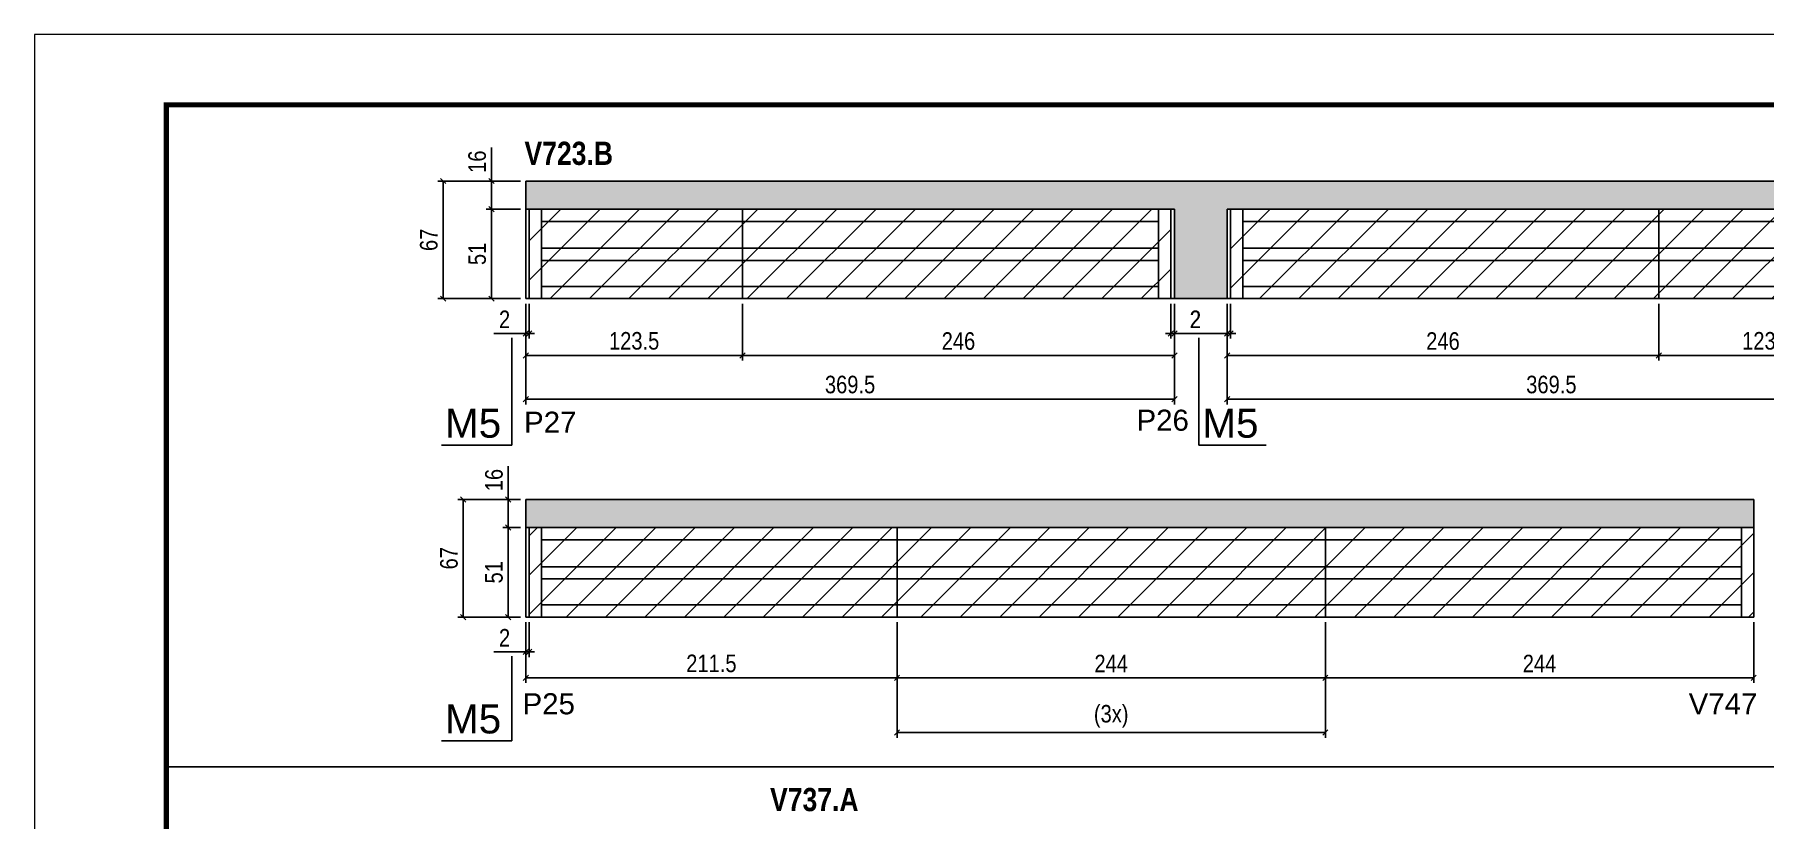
# Model space of a CAD drawing. Extents: x 3309 to 9563, y -2522 to 14608.
# Drawn here: x 3309 to 4295, y 10715 to 11162 of the extents above; entities that cross this region are included whole.
import ezdxf

# ---------------------------------------------------------------- set-up
doc = ezdxf.new("R2010")
doc.units = 0
doc.header["$PDMODE"] = 35
doc.header["$PDSIZE"] = -10
doc.linetypes.add('DASHED', pattern=[0.75, 0.5, -0.25])
for name, color, linetype in [('5', 5, 'Continuous'), ('COTA', 241, 'Continuous'), ('NOMENCLATURA', 7, 'Continuous'), ('Painéis', 200, 'Continuous'), ('SARR_2.2x7', 40, 'Continuous')]:
    doc.layers.add(name, color=color, linetype=linetype)
for name, color, linetype, lineweight in [('Folhas', 255, 'Continuous', 9), ('Hachura', 251, 'Continuous', 9), ('SARRAFO DE PRESSAO', 251, 'DASHED', 9)]:
    doc.layers.add(name, color=color, linetype=linetype, lineweight=lineweight)
doc.styles.add('COTA TECNICA', font='techl___.ttf', dxfattribs={"height": 10})
doc.styles.get("Standard").update_dxf_attribs({"font": 'arial.ttf'})
doc.styles.add('TECNICA', font='techb___.ttf', dxfattribs={"height": 10})
doc.dimstyles.new('PAINEL', dxfattribs={"dimtxt": 10, "dimasz": 3, "dimexe": 3, "dimexo": 3, "dimgap": 3, "dimtad": 1, "dimdec": 1, "dimzin": 12, "dimdsep": 46, "dimtxsty": 'COTA TECNICA', "dimblk1": 'OBLIQUE', "dimblk2": 'OBLIQUE', "dimsah": 1, "dimcen": 0.9, "dimclrd": 4, "dimclre": 4, "dimclrt": 240, "dimadec": 1, "dimazin": 3, "dimtfac": 1, "dimtdec": 1, "dimtmove": 0, "dimatfit": 3, "dimfxl": 1, "dimtolj": 1, "dimtzin": 12, "dimarcsym": 0})

# ---------------------------------------------------------------- blocks, each defined once
blk = doc.blocks.new('9999999999')
at = {"layer": 'Folhas'}
blk.add_lwpolyline([(98138.98, 34190.21), (99623.98, 34190.21), (99623.98, 35240.21), (98138.98, 35240.21)], close=True, dxfattribs=at)
at = {"layer": 'Folhas', "color": 30, "const_width": 3}
blk.add_lwpolyline([(98213.98, 34230.21), (99583.98, 34230.21), (99583.98, 35200.21), (98213.98, 35200.21)], close=True, dxfattribs=at)
blk = doc.blocks.new('_Oblique')
at = {"color": 0, "linetype": 'ByBlock', "lineweight": -2}
blk.add_line((-0.5, -0.5), (0.5, 0.5), dxfattribs=at)
blk = doc.blocks.new('*D2276')
at = {"layer": 'COTA', "color": 4, "lineweight": -2, "transparency": 16777216}
for p, q in [((3589.15, 11008.74), (3589.15, 10951.53)), ((3958.65, 11008.74), (3958.65, 10951.53)), ((3958.65, 10954.53), (3589.15, 10954.53))]:
    blk.add_line(p, q, dxfattribs=at)
at = {"layer": 'Defpoints', "color": 0, "transparency": 16777216}
for p in [(3589.15, 11011.74), (3958.65, 11011.74), (3589.15, 10954.53)]:
    blk.add_point(p, dxfattribs=at)
at = {"layer": 'COTA', "color": 4, "lineweight": -2, "transparency": 16777216, "xscale": 3, "yscale": 3, "zscale": 3, "rotation": 180}
blk.add_blockref('_Oblique', (3589.15, 10954.53), dxfattribs=at)
at = {"layer": 'COTA', "color": 4, "lineweight": -2, "transparency": 16777216, "xscale": 3, "yscale": 3, "zscale": 3}
blk.add_blockref('_Oblique', (3958.65, 10954.53), dxfattribs=at)
at = {"layer": 'COTA', "color": 240, "transparency": 16777216, "insert": (3773.9, 10962.78), "char_height": 10, "attachment_point": 5, "style": 'COTA TECNICA'}
blk.add_mtext('\\A1;369.5', dxfattribs=at)
blk = doc.blocks.new('*D2277')
at = {"layer": 'COTA', "color": 4, "lineweight": -2, "transparency": 16777216}
for p, q in [((3712.65, 11008.74), (3712.65, 10976.44)), ((3958.65, 11008.74), (3958.65, 10976.44)), ((3958.65, 10979.44), (3712.65, 10979.44))]:
    blk.add_line(p, q, dxfattribs=at)
at = {"layer": 'Defpoints', "color": 0, "transparency": 16777216}
for p in [(3712.65, 11011.74), (3958.65, 11011.74), (3712.65, 10979.44)]:
    blk.add_point(p, dxfattribs=at)
at = {"layer": 'COTA', "color": 4, "lineweight": -2, "transparency": 16777216, "xscale": 3, "yscale": 3, "zscale": 3, "rotation": 180}
blk.add_blockref('_Oblique', (3712.65, 10979.44), dxfattribs=at)
at = {"layer": 'COTA', "color": 4, "lineweight": -2, "transparency": 16777216, "xscale": 3, "yscale": 3, "zscale": 3}
blk.add_blockref('_Oblique', (3958.65, 10979.44), dxfattribs=at)
at = {"layer": 'COTA', "color": 240, "transparency": 16777216, "insert": (3835.65, 10987.54), "char_height": 10, "attachment_point": 5, "style": 'COTA TECNICA'}
blk.add_mtext('\\A1;246', dxfattribs=at)
blk = doc.blocks.new('*D2278')
at = {"layer": 'COTA', "color": 4, "lineweight": -2, "transparency": 16777216}
for p, q in [((3589.15, 11008.74), (3589.15, 10976.44)), ((3712.65, 11008.74), (3712.65, 10976.44)), ((3712.65, 10979.44), (3589.15, 10979.44))]:
    blk.add_line(p, q, dxfattribs=at)
at = {"layer": 'Defpoints', "color": 0, "transparency": 16777216}
for p in [(3589.15, 11011.74), (3712.65, 11011.74), (3589.15, 10979.44)]:
    blk.add_point(p, dxfattribs=at)
at = {"layer": 'COTA', "color": 4, "lineweight": -2, "transparency": 16777216, "xscale": 3, "yscale": 3, "zscale": 3, "rotation": 180}
blk.add_blockref('_Oblique', (3589.15, 10979.44), dxfattribs=at)
at = {"layer": 'COTA', "color": 4, "lineweight": -2, "transparency": 16777216, "xscale": 3, "yscale": 3, "zscale": 3}
blk.add_blockref('_Oblique', (3712.65, 10979.44), dxfattribs=at)
at = {"layer": 'COTA', "color": 240, "transparency": 16777216, "insert": (3650.9, 10987.66), "char_height": 10, "attachment_point": 5, "style": 'COTA TECNICA'}
blk.add_mtext('\\A1;123.5', dxfattribs=at)
blk = doc.blocks.new('*D2250')
at = {"layer": 'COTA', "color": 4, "lineweight": -2, "transparency": 16777216}
for p, q in [((3589.15, 11008.74), (3589.15, 10988.96)), ((3591.15, 11008.74), (3591.15, 10988.96)), ((3589.15, 10991.96), (3571.03, 10991.96)), ((3591.15, 10991.96), (3589.15, 10991.96)), ((3591.15, 10991.96), (3594.15, 10991.96))]:
    blk.add_line(p, q, dxfattribs=at)
at = {"layer": 'Defpoints', "color": 0, "transparency": 16777216}
for p in [(3589.15, 11011.74), (3591.15, 11011.74), (3589.15, 10991.96)]:
    blk.add_point(p, dxfattribs=at)
at = {"layer": 'COTA', "color": 4, "lineweight": -2, "transparency": 16777216, "xscale": 3, "yscale": 3, "zscale": 3}
blk.add_blockref('_Oblique', (3589.15, 10991.96), dxfattribs=at)
at = {"layer": 'COTA', "color": 4, "lineweight": -2, "transparency": 16777216, "xscale": 3, "yscale": 3, "zscale": 3, "rotation": 180}
blk.add_blockref('_Oblique', (3591.15, 10991.96), dxfattribs=at)
at = {"layer": 'COTA', "color": 240, "transparency": 16777216, "insert": (3577.09, 10999.96), "char_height": 10, "attachment_point": 5, "style": 'COTA TECNICA'}
blk.add_mtext('\\A1;2', dxfattribs=at)
blk = doc.blocks.new('*D2279')
at = {"layer": 'COTA', "color": 4, "lineweight": -2, "transparency": 16777216}
for p, q in [((3586.15, 11062.74), (3566.61, 11062.74)), ((3569.61, 11062.74), (3569.61, 11011.74)), ((3586.15, 11011.74), (3566.61, 11011.74))]:
    blk.add_line(p, q, dxfattribs=at)
at = {"layer": 'Defpoints', "color": 0, "transparency": 16777216}
for p in [(3589.15, 11062.74), (3569.61, 11011.74), (3589.15, 11011.74)]:
    blk.add_point(p, dxfattribs=at)
at = {"layer": 'COTA', "color": 4, "lineweight": -2, "transparency": 16777216, "xscale": 3, "yscale": 3, "zscale": 3}
for p, rotation in [((3569.61, 11062.74), 90), ((3569.61, 11011.74), 270)]:
    blk.add_blockref('_Oblique', p, dxfattribs=dict(at, rotation=rotation))
at = {"layer": 'COTA', "color": 240, "transparency": 16777216, "insert": (3561.5, 11037.24), "char_height": 10, "attachment_point": 5, "rotation": 90, "style": 'COTA TECNICA'}
blk.add_mtext('\\A1;51', dxfattribs=at)
blk = doc.blocks.new('*D2280')
at = {"layer": 'COTA', "color": 4, "lineweight": -2, "transparency": 16777216}
for p, q in [((3569.61, 11078.74), (3569.61, 11097.76)), ((3586.15, 11078.74), (3566.61, 11078.74)), ((3569.61, 11062.74), (3569.61, 11078.74)), ((3586.15, 11062.74), (3566.61, 11062.74))]:
    blk.add_line(p, q, dxfattribs=at)
at = {"layer": 'Defpoints', "color": 0, "transparency": 16777216}
for p in [(3569.61, 11078.74), (3589.15, 11078.74), (3589.15, 11062.74)]:
    blk.add_point(p, dxfattribs=at)
at = {"layer": 'COTA', "color": 4, "lineweight": -2, "transparency": 16777216, "xscale": 3, "yscale": 3, "zscale": 3}
for p, rotation in [((3569.61, 11078.74), 90), ((3569.61, 11062.74), 270)]:
    blk.add_blockref('_Oblique', p, dxfattribs=dict(at, rotation=rotation))
at = {"layer": 'COTA', "color": 240, "transparency": 16777216, "insert": (3561.5, 11089.75), "char_height": 10, "attachment_point": 5, "rotation": 90, "style": 'COTA TECNICA'}
blk.add_mtext('\\A1;16', dxfattribs=at)
blk = doc.blocks.new('*D2281')
at = {"layer": 'COTA', "color": 4, "lineweight": -2, "transparency": 16777216}
for p, q in [((3586.15, 11078.74), (3539.06, 11078.74)), ((3542.06, 11011.74), (3542.06, 11078.74)), ((3586.15, 11011.74), (3539.06, 11011.74))]:
    blk.add_line(p, q, dxfattribs=at)
at = {"layer": 'Defpoints', "color": 0, "transparency": 16777216}
for p in [(3542.06, 11078.74), (3589.15, 11078.74), (3589.15, 11011.74)]:
    blk.add_point(p, dxfattribs=at)
at = {"layer": 'COTA', "color": 4, "lineweight": -2, "transparency": 16777216, "xscale": 3, "yscale": 3, "zscale": 3}
for p, rotation in [((3542.06, 11078.74), 90), ((3542.06, 11011.74), 270)]:
    blk.add_blockref('_Oblique', p, dxfattribs=dict(at, rotation=rotation))
at = {"layer": 'COTA', "color": 240, "transparency": 16777216, "insert": (3533.96, 11045.24), "char_height": 10, "attachment_point": 5, "rotation": 90, "style": 'COTA TECNICA'}
blk.add_mtext('\\A1;67', dxfattribs=at)
blk = doc.blocks.new('*D2282')
at = {"layer": 'COTA', "color": 4, "lineweight": -2, "transparency": 16777216}
for p, q in [((3988.65, 11008.74), (3988.65, 10951.53)), ((4358.15, 11008.74), (4358.15, 10951.53)), ((3988.65, 10954.53), (4358.15, 10954.53))]:
    blk.add_line(p, q, dxfattribs=at)
at = {"layer": 'Defpoints', "color": 0, "transparency": 16777216}
for p in [(3988.65, 11011.74), (4358.15, 11011.74), (4358.15, 10954.53)]:
    blk.add_point(p, dxfattribs=at)
at = {"layer": 'COTA', "color": 4, "lineweight": -2, "transparency": 16777216, "xscale": 3, "yscale": 3, "zscale": 3, "rotation": 180}
blk.add_blockref('_Oblique', (3988.65, 10954.53), dxfattribs=at)
at = {"layer": 'COTA', "color": 4, "lineweight": -2, "transparency": 16777216, "xscale": 3, "yscale": 3, "zscale": 3}
blk.add_blockref('_Oblique', (4358.15, 10954.53), dxfattribs=at)
at = {"layer": 'COTA', "color": 240, "transparency": 16777216, "insert": (4173.4, 10962.78), "char_height": 10, "attachment_point": 5, "style": 'COTA TECNICA'}
blk.add_mtext('\\A1;369.5', dxfattribs=at)
blk = doc.blocks.new('*D2283')
at = {"layer": 'COTA', "color": 4, "lineweight": -2, "transparency": 16777216}
for p, q in [((3988.65, 11008.74), (3988.65, 10976.44)), ((4234.65, 11008.74), (4234.65, 10976.44)), ((3988.65, 10979.44), (4234.65, 10979.44))]:
    blk.add_line(p, q, dxfattribs=at)
at = {"layer": 'Defpoints', "color": 0, "transparency": 16777216}
for p in [(3988.65, 11011.74), (4234.65, 11011.74), (4234.65, 10979.44)]:
    blk.add_point(p, dxfattribs=at)
at = {"layer": 'COTA', "color": 4, "lineweight": -2, "transparency": 16777216, "xscale": 3, "yscale": 3, "zscale": 3, "rotation": 180}
blk.add_blockref('_Oblique', (3988.65, 10979.44), dxfattribs=at)
at = {"layer": 'COTA', "color": 4, "lineweight": -2, "transparency": 16777216, "xscale": 3, "yscale": 3, "zscale": 3}
blk.add_blockref('_Oblique', (4234.65, 10979.44), dxfattribs=at)
at = {"layer": 'COTA', "color": 240, "transparency": 16777216, "insert": (4111.65, 10987.54), "char_height": 10, "attachment_point": 5, "style": 'COTA TECNICA'}
blk.add_mtext('\\A1;246', dxfattribs=at)
blk = doc.blocks.new('*D2284')
at = {"layer": 'COTA', "color": 4, "lineweight": -2, "transparency": 16777216}
for p, q in [((4234.65, 11008.74), (4234.65, 10976.44)), ((4358.15, 11008.74), (4358.15, 10976.44)), ((4234.65, 10979.44), (4358.15, 10979.44))]:
    blk.add_line(p, q, dxfattribs=at)
at = {"layer": 'Defpoints', "color": 0, "transparency": 16777216}
for p in [(4234.65, 11011.74), (4358.15, 11011.74), (4358.15, 10979.44)]:
    blk.add_point(p, dxfattribs=at)
at = {"layer": 'COTA', "color": 4, "lineweight": -2, "transparency": 16777216, "xscale": 3, "yscale": 3, "zscale": 3, "rotation": 180}
blk.add_blockref('_Oblique', (4234.65, 10979.44), dxfattribs=at)
at = {"layer": 'COTA', "color": 4, "lineweight": -2, "transparency": 16777216, "xscale": 3, "yscale": 3, "zscale": 3}
blk.add_blockref('_Oblique', (4358.15, 10979.44), dxfattribs=at)
at = {"layer": 'COTA', "color": 240, "transparency": 16777216, "insert": (4296.4, 10987.66), "char_height": 10, "attachment_point": 5, "style": 'COTA TECNICA'}
blk.add_mtext('\\A1;123.5', dxfattribs=at)
blk = doc.blocks.new('*D2251')
at = {"layer": 'COTA', "color": 4, "lineweight": -2, "transparency": 16777216}
for p, q in [((3956.65, 11008.74), (3956.65, 10988.96)), ((3958.65, 11008.74), (3958.65, 10988.96)), ((3956.65, 10991.96), (3953.65, 10991.96)), ((3956.65, 10991.96), (3958.65, 10991.96)), ((3958.65, 10991.96), (3976.76, 10991.96))]:
    blk.add_line(p, q, dxfattribs=at)
at = {"layer": 'Defpoints', "color": 0, "transparency": 16777216}
for p in [(3956.65, 11011.74), (3958.65, 11011.74), (3958.65, 10991.96)]:
    blk.add_point(p, dxfattribs=at)
at = {"layer": 'COTA', "color": 4, "lineweight": -2, "transparency": 16777216, "xscale": 3, "yscale": 3, "zscale": 3}
blk.add_blockref('_Oblique', (3956.65, 10991.96), dxfattribs=at)
at = {"layer": 'COTA', "color": 4, "lineweight": -2, "transparency": 16777216, "xscale": 3, "yscale": 3, "zscale": 3, "rotation": 180}
blk.add_blockref('_Oblique', (3958.65, 10991.96), dxfattribs=at)
at = {"layer": 'COTA', "color": 240, "transparency": 16777216, "insert": (3970.7, 10999.96), "char_height": 10, "attachment_point": 5, "style": 'COTA TECNICA'}
blk.add_mtext('\\A1;2', dxfattribs=at)
blk = doc.blocks.new('*D2252')
at = {"layer": 'COTA', "color": 4, "lineweight": -2, "transparency": 16777216}
for p, q in [((3988.65, 11008.74), (3988.65, 10988.96)), ((3990.65, 11008.74), (3990.65, 10988.96)), ((3988.65, 10991.96), (3964.48, 10991.96)), ((3990.65, 10991.96), (3988.65, 10991.96)), ((3990.65, 10991.96), (3993.65, 10991.96))]:
    blk.add_line(p, q, dxfattribs=at)
at = {"layer": 'Defpoints', "color": 0, "transparency": 16777216}
for p in [(3988.65, 11011.74), (3990.65, 11011.74), (3988.65, 10991.96)]:
    blk.add_point(p, dxfattribs=at)
at = {"layer": 'COTA', "color": 4, "lineweight": -2, "transparency": 16777216, "xscale": 3, "yscale": 3, "zscale": 3}
blk.add_blockref('_Oblique', (3988.65, 10991.96), dxfattribs=at)
at = {"layer": 'COTA', "color": 4, "lineweight": -2, "transparency": 16777216, "xscale": 3, "yscale": 3, "zscale": 3, "rotation": 180}
blk.add_blockref('_Oblique', (3990.65, 10991.96), dxfattribs=at)
at = {"layer": 'COTA', "color": 240, "transparency": 16777216, "insert": (3970.53, 10999.96), "char_height": 10, "attachment_point": 5, "style": 'COTA TECNICA'}
blk.add_mtext('\\A1;2', dxfattribs=at)
blk = doc.blocks.new('*D2254')
at = {"layer": 'COTA', "color": 4, "linetype": 'ByBlock', "lineweight": -2, "transparency": 16777216}
for p, q in [((3589.15, 10827.4), (3589.15, 10792.85)), ((3800.65, 10827.4), (3800.65, 10792.85)), ((3800.65, 10795.85), (3589.15, 10795.85))]:
    blk.add_line(p, q, dxfattribs=at)
at = {"layer": 'Defpoints', "color": 0, "linetype": 'ByBlock', "transparency": 16777216}
for p in [(3589.15, 10830.4), (3800.65, 10830.4), (3589.15, 10795.85)]:
    blk.add_point(p, dxfattribs=at)
at = {"layer": 'COTA', "color": 4, "linetype": 'ByBlock', "lineweight": -2, "transparency": 16777216, "xscale": 3, "yscale": 3, "zscale": 3, "rotation": 180}
blk.add_blockref('_Oblique', (3589.15, 10795.85), dxfattribs=at)
at = {"layer": 'COTA', "color": 4, "linetype": 'ByBlock', "lineweight": -2, "transparency": 16777216, "xscale": 3, "yscale": 3, "zscale": 3}
blk.add_blockref('_Oblique', (3800.65, 10795.85), dxfattribs=at)
at = {"layer": 'COTA', "color": 240, "linetype": 'ByBlock', "transparency": 16777216, "insert": (3694.9, 10803.96), "char_height": 10, "attachment_point": 5, "style": 'COTA TECNICA'}
blk.add_mtext('\\A1;211.5', dxfattribs=at)
blk = doc.blocks.new('*D2255')
at = {"layer": 'COTA', "color": 4, "lineweight": -2, "transparency": 16777216}
for p, q in [((3800.65, 10827.4), (3800.65, 10792.85)), ((4044.65, 10827.4), (4044.65, 10792.85)), ((3800.65, 10795.85), (4044.65, 10795.85))]:
    blk.add_line(p, q, dxfattribs=at)
at = {"layer": 'Defpoints', "color": 0, "transparency": 16777216}
for p in [(3800.65, 10830.4, 0), (4044.65, 10830.4, 0), (4044.65, 10795.85)]:
    blk.add_point(p, dxfattribs=at)
at = {"layer": 'COTA', "color": 4, "lineweight": -2, "transparency": 16777216, "xscale": 3, "yscale": 3, "zscale": 3, "rotation": 180}
blk.add_blockref('_Oblique', (3800.65, 10795.85), dxfattribs=at)
at = {"layer": 'COTA', "color": 4, "lineweight": -2, "transparency": 16777216, "xscale": 3, "yscale": 3, "zscale": 3}
blk.add_blockref('_Oblique', (4044.65, 10795.85), dxfattribs=at)
at = {"layer": 'COTA', "color": 240, "transparency": 16777216, "insert": (3922.65, 10803.92), "char_height": 10, "attachment_point": 5, "style": 'COTA TECNICA'}
blk.add_mtext('\\A1;244', dxfattribs=at)
blk = doc.blocks.new('*D2256')
at = {"layer": 'COTA', "color": 4, "lineweight": -2, "transparency": 16777216}
for p, q in [((4044.65, 10827.4), (4044.65, 10792.85)), ((4288.65, 10827.4), (4288.65, 10792.85)), ((4044.65, 10795.85), (4288.65, 10795.85))]:
    blk.add_line(p, q, dxfattribs=at)
at = {"layer": 'Defpoints', "color": 0, "transparency": 16777216}
for p in [(4044.65, 10830.4, 0), (4288.65, 10830.4, 0), (4288.65, 10795.85)]:
    blk.add_point(p, dxfattribs=at)
at = {"layer": 'COTA', "color": 4, "lineweight": -2, "transparency": 16777216, "xscale": 3, "yscale": 3, "zscale": 3, "rotation": 180}
blk.add_blockref('_Oblique', (4044.65, 10795.85), dxfattribs=at)
at = {"layer": 'COTA', "color": 4, "lineweight": -2, "transparency": 16777216, "xscale": 3, "yscale": 3, "zscale": 3}
blk.add_blockref('_Oblique', (4288.65, 10795.85), dxfattribs=at)
at = {"layer": 'COTA', "color": 240, "transparency": 16777216, "insert": (4166.65, 10803.92), "char_height": 10, "attachment_point": 5, "style": 'COTA TECNICA'}
blk.add_mtext('\\A1;244', dxfattribs=at)
blk = doc.blocks.new('*D2285')
at = {"layer": 'COTA', "color": 4, "lineweight": -2, "transparency": 16777216}
for p, q in [((3586.15, 10881.4), (3576.19, 10881.4)), ((3579.19, 10830.4), (3579.19, 10881.4)), ((3586.15, 10830.4), (3576.19, 10830.4))]:
    blk.add_line(p, q, dxfattribs=at)
at = {"layer": 'Defpoints', "color": 0, "transparency": 16777216}
for p in [(3579.19, 10881.4), (3589.15, 10881.4), (3589.15, 10830.4)]:
    blk.add_point(p, dxfattribs=at)
at = {"layer": 'COTA', "color": 4, "lineweight": -2, "transparency": 16777216, "xscale": 3, "yscale": 3, "zscale": 3}
for p, rotation in [((3579.19, 10881.4), 90), ((3579.19, 10830.4), 270)]:
    blk.add_blockref('_Oblique', p, dxfattribs=dict(at, rotation=rotation))
at = {"layer": 'COTA', "color": 240, "transparency": 16777216, "insert": (3571.08, 10855.9), "char_height": 10, "attachment_point": 5, "rotation": 90, "style": 'COTA TECNICA'}
blk.add_mtext('\\A1;51', dxfattribs=at)
blk = doc.blocks.new('*D2286')
at = {"layer": 'COTA', "color": 4, "lineweight": -2, "transparency": 16777216}
for p, q in [((3579.19, 10897.4), (3579.19, 10916.41)), ((3586.15, 10897.4), (3576.19, 10897.4)), ((3579.19, 10881.4), (3579.19, 10897.4)), ((3586.15, 10881.4), (3576.19, 10881.4))]:
    blk.add_line(p, q, dxfattribs=at)
at = {"layer": 'Defpoints', "color": 0, "transparency": 16777216}
for p in [(3579.19, 10897.4), (3589.15, 10897.4), (3589.15, 10881.4)]:
    blk.add_point(p, dxfattribs=at)
at = {"layer": 'COTA', "color": 4, "lineweight": -2, "transparency": 16777216, "xscale": 3, "yscale": 3, "zscale": 3}
for p, rotation in [((3579.19, 10897.4), 90), ((3579.19, 10881.4), 270)]:
    blk.add_blockref('_Oblique', p, dxfattribs=dict(at, rotation=rotation))
at = {"layer": 'COTA', "color": 240, "transparency": 16777216, "insert": (3571.09, 10908.41), "char_height": 10, "attachment_point": 5, "rotation": 90, "style": 'COTA TECNICA'}
blk.add_mtext('\\A1;16', dxfattribs=at)
blk = doc.blocks.new('*D2287')
at = {"layer": 'COTA', "color": 4, "lineweight": -2, "transparency": 16777216}
for p, q in [((3586.15, 10897.4), (3550.56, 10897.4)), ((3553.56, 10830.4), (3553.56, 10897.4)), ((3586.15, 10830.4), (3550.56, 10830.4))]:
    blk.add_line(p, q, dxfattribs=at)
at = {"layer": 'Defpoints', "color": 0, "transparency": 16777216}
for p in [(3553.56, 10897.4), (3589.15, 10897.4), (3589.15, 10830.4)]:
    blk.add_point(p, dxfattribs=at)
at = {"layer": 'COTA', "color": 4, "lineweight": -2, "transparency": 16777216, "xscale": 3, "yscale": 3, "zscale": 3}
for p, rotation in [((3553.56, 10897.4), 90), ((3553.56, 10830.4), 270)]:
    blk.add_blockref('_Oblique', p, dxfattribs=dict(at, rotation=rotation))
at = {"layer": 'COTA', "color": 240, "transparency": 16777216, "insert": (3545.46, 10863.9), "char_height": 10, "attachment_point": 5, "rotation": 90, "style": 'COTA TECNICA'}
blk.add_mtext('\\A1;67', dxfattribs=at)
blk = doc.blocks.new('*D2288')
at = {"layer": 'COTA', "color": 4, "lineweight": -2, "transparency": 16777216}
for p, q in [((3800.65, 10827.4), (3800.65, 10761.62)), ((4044.65, 10827.4), (4044.65, 10761.62)), ((3800.65, 10764.62), (4044.65, 10764.62))]:
    blk.add_line(p, q, dxfattribs=at)
at = {"layer": 'Defpoints', "color": 0, "transparency": 16777216}
for p in [(3800.65, 10830.4), (4044.65, 10830.4), (4044.65, 10764.62)]:
    blk.add_point(p, dxfattribs=at)
at = {"layer": 'COTA', "color": 4, "lineweight": -2, "transparency": 16777216, "xscale": 3, "yscale": 3, "zscale": 3, "rotation": 180}
blk.add_blockref('_Oblique', (3800.65, 10764.62), dxfattribs=at)
at = {"layer": 'COTA', "color": 4, "lineweight": -2, "transparency": 16777216, "xscale": 3, "yscale": 3, "zscale": 3}
blk.add_blockref('_Oblique', (4044.65, 10764.62), dxfattribs=at)
at = {"layer": 'COTA', "color": 240, "transparency": 16777216, "insert": (3922.65, 10773.84), "char_height": 10, "attachment_point": 5, "style": 'COTA TECNICA'}
blk.add_mtext('\\A1;(3x)', dxfattribs=at)
blk = doc.blocks.new('*D2257')
at = {"layer": 'COTA', "color": 4, "lineweight": -2, "transparency": 16777216}
for p, q in [((3589.15, 10827.4), (3589.15, 10807.61)), ((3591.15, 10827.4), (3591.15, 10807.61)), ((3589.15, 10810.61), (3571.03, 10810.61)), ((3591.15, 10810.61), (3589.15, 10810.61)), ((3591.15, 10810.61), (3594.15, 10810.61))]:
    blk.add_line(p, q, dxfattribs=at)
at = {"layer": 'Defpoints', "color": 0, "transparency": 16777216}
for p in [(3589.15, 10830.4), (3591.15, 10830.4), (3589.15, 10810.61)]:
    blk.add_point(p, dxfattribs=at)
at = {"layer": 'COTA', "color": 4, "lineweight": -2, "transparency": 16777216, "xscale": 3, "yscale": 3, "zscale": 3}
blk.add_blockref('_Oblique', (3589.15, 10810.61), dxfattribs=at)
at = {"layer": 'COTA', "color": 4, "lineweight": -2, "transparency": 16777216, "xscale": 3, "yscale": 3, "zscale": 3, "rotation": 180}
blk.add_blockref('_Oblique', (3591.15, 10810.61), dxfattribs=at)
at = {"layer": 'COTA', "color": 240, "transparency": 16777216, "insert": (3577.09, 10818.61), "char_height": 10, "attachment_point": 5, "style": 'COTA TECNICA'}
blk.add_mtext('\\A1;2', dxfattribs=at)

msp = doc.modelspace()

# ---------------------------------------------------------------- hatches: boundary and pattern name
at = {"layer": 'COTA'}
h = msp.add_hatch(dxfattribs=at)
h.set_pattern_fill('AR-CONC', color=256, scale=0.03)
h.set_pattern_definition([(50, (-4939.476, -673.937), (5.4655401, -0.4781726), [0.5715, -6.2865]), (355, (-4939.476, -673.937), (-1.0573026, 5.7317054), [0.4572, -5.0292175]), (100.451445, (-4939.0206, -673.9767), (4.4082374, 5.2535326), [0.4857003, -5.3427073]), (46.1842, (-4939.476, -672.413), (8.1323712, -1.2612698), [0.85725, -9.42975]), (96.63556, (-4938.798, -672.518), (7.122124, 7.4227837), [0.7285507, -8.0140682]), (351.18415, (-4939.476, -672.413), (7.122124, 7.4227837), [0.685799, -7.543792]), (21, (-4938.714, -672.794), (4.5484317, -3.067956), [0.5715, -6.2865]), (326, (-4938.714, -672.794), (1.8540609, 5.525639), [0.4572, -5.0292]), (71.451445, (-4938.335, -673.0495), (6.4024926, 2.457683), [0.4857003, -5.3426981]), (37.5, (-4939.476, -673.9368), (0.0926581, 2.53665117), [0, -4.96824, 0, -5.1054, 0, -5.04825]), (7.5, (-4939.476, -673.9368), (2.00458988, 3.00541724), [0, -2.91084, 0, -4.85394, 0, -1.92405]), (327.5, (-4941.1753, -673.9368), (4.06771786, -0.17186232), [0, -1.905, 0, -5.9436, 0, -7.8867]), (317.5, (-4941.9373, -673.937), (4.4438754, 0.7627947), [0, -2.4765, 0, -3.94716, 0, -5.6007])])
h.paths.add_polyline_path([(3958.65, 11011.74), (3988.65, 11011.74), (3988.65, 11062.74), (4358.15, 11062.74), (4358.15, 11078.74), (3589.15, 11078.74), (3589.15, 11062.74), (3958.65, 11062.74)])
h = msp.add_hatch(dxfattribs=at)
h.set_pattern_fill('AR-CONC', color=256, scale=0.03)
h.set_pattern_definition([(50, (0, 35.7075), (5.46554, -0.4781726), [0.5715, -6.2865]), (355, (0, 35.7075), (-1.0573026, 5.7317054), [0.4572, -5.0292175]), (100.451445, (0.4555, 35.6676), (4.4082374, 5.2535326), [0.4857003, -5.3427073]), (46.1842, (0, 37.2315), (8.1323712, -1.26127), [0.85725, -9.42975]), (96.63556, (0.678, 37.126), (7.122124, 7.422784), [0.7285507, -8.014068]), (351.18415, (0, 37.2315), (7.122124, 7.422784), [0.685799, -7.543792]), (21, (0.762, 36.8505), (4.5484317, -3.067956), [0.5715, -6.2865]), (326, (0.762, 36.8505), (1.8540609, 5.525639), [0.4572, -5.0292]), (71.451445, (1.141, 36.595), (6.4024926, 2.457683), [0.4857003, -5.342698]), (37.5, (0, 35.7075), (0.0926581, 2.53665117), [0, -4.96824, 0, -5.1054, 0, -5.04825]), (7.5, (0, 35.7075), (2.0045899, 3.00541724), [0, -2.91084, 0, -4.85394, 0, -1.92405]), (327.5, (-1.6993, 35.7075), (4.06771786, -0.17186232), [0, -1.905, 0, -5.9436, 0, -7.8867]), (317.5, (-2.4613, 35.7075), (4.4438754, 0.7627947), [0, -2.4765, 0, -3.94716, 0, -5.6007])])
h.paths.add_polyline_path([(3589.15, 10897.4), (3589.15, 10881.4), (4288.65, 10881.4), (4288.65, 10897.4)])
at = {"layer": 'Hachura', "linetype": 'ByBlock'}
h = msp.add_hatch(dxfattribs=at)
h.set_pattern_fill('ANSI31', color=256, scale=5)
h.paths.add_polyline_path([(3712.65, 11062.74), (3591.15, 11062.74), (3591.15, 11011.74), (3712.65, 11011.74)])
h.paths.add_polyline_path([(3956.65, 11062.74), (3712.65, 11062.74), (3712.65, 11011.74), (3956.65, 11011.74)])
h.paths.add_polyline_path([(4234.65, 11062.74), (3990.65, 11062.74), (3990.65, 11011.74), (4234.65, 11011.74)])
h.paths.add_polyline_path([(4356.15, 11062.74), (4234.65, 11062.74), (4234.65, 11011.74), (4356.15, 11011.74)])
h = msp.add_hatch(dxfattribs=at)
h.set_pattern_fill('ANSI31', color=256, scale=5)
h.set_pattern_definition([(45, (0, -10.885), (-11.22532, 11.22532), [])])
h.paths.add_polyline_path([(3800.65, 10881.4), (3591.15, 10881.4), (3591.15, 10830.4), (3800.65, 10830.4)])
h.paths.add_polyline_path([(4044.65, 10881.4), (3800.65, 10881.4), (3800.65, 10830.4), (4044.65, 10830.4)])
h.paths.add_polyline_path([(4288.65, 10881.4), (4044.65, 10881.4), (4044.65, 10830.4), (4288.65, 10830.4)])

# ---------------------------------------------------------------- linework, layer by layer
at = {"layer": 'COTA'}
for p, q in [((3589.15, 11062.74), (3589.15, 11078.74)), ((4358.15, 11078.74), (3589.15, 11078.74)), ((3958.65, 11011.74), (3988.65, 11011.74)), ((3589.15, 10881.4), (3589.15, 10897.4)), ((3589.15, 10897.4), (4288.65, 10897.4)), ((4288.65, 10881.4), (4288.65, 10897.4)), ((3384.37, 10745.01), (4754.37, 10745.01))]:
    msp.add_line(p, q, dxfattribs=at)
at = {"layer": 'NOMENCLATURA', "linetype": 'Continuous'}
for p, q in [((3581.23, 10928.35), (3581.23, 10989.44)), ((3972.6, 10928.35), (3972.6, 10989.44)), ((3541.2, 10928.35), (3581.23, 10928.35)), ((4010.85, 10928.35), (3972.6, 10928.35)), ((3581.23, 10759.92), (3581.23, 10808.1)), ((3541.2, 10759.92), (3581.23, 10759.92))]:
    msp.add_line(p, q, dxfattribs=at)
at = {"layer": 'Painéis', "linetype": 'ByBlock'}
for p, q in [((3589.15, 11011.74), (3589.15, 11062.74)), ((3589.15, 11062.74), (3958.65, 11062.74)), ((3591.15, 11011.74), (3591.15, 11062.74)), ((3712.65, 11062.74), (3712.65, 11011.74)), ((3956.65, 11062.74), (3956.65, 11011.74)), ((3958.65, 11062.74), (3958.65, 11011.74)), ((4358.15, 11062.74), (3988.65, 11062.74)), ((3988.65, 11062.74), (3988.65, 11011.74)), ((3990.65, 11062.74), (3990.65, 11011.74)), ((4234.65, 11062.74), (4234.65, 11011.74)), ((3958.65, 11011.74), (3589.15, 11011.74)), ((3988.65, 11011.74), (4358.15, 11011.74)), ((4288.65, 10881.4), (3589.15, 10881.4)), ((3589.15, 10830.4), (3589.15, 10881.4)), ((3591.15, 10830.4), (3591.15, 10881.4)), ((3800.65, 10830.4), (3800.65, 10881.4)), ((4044.65, 10830.4), (4044.65, 10881.4)), ((4288.65, 10830.4), (4288.65, 10881.4)), ((4288.65, 10830.4), (3589.15, 10830.4))]:
    msp.add_line(p, q, dxfattribs=at)
at = {"layer": 'SARR_2.2x7', "linetype": 'Continuous'}
for p, q in [((3598.15, 11011.74), (3598.15, 11062.74)), ((3949.65, 11011.74), (3949.65, 11062.74)), ((3997.65, 11011.74), (3997.65, 11062.74)), ((3712.65, 11055.74), (3598.15, 11055.74)), ((3949.65, 11055.74), (3712.65, 11055.74)), ((3997.65, 11055.74), (4234.65, 11055.74)), ((4234.65, 11055.74), (4349.15, 11055.74)), ((3712.65, 11040.42), (3598.15, 11040.42)), ((3949.65, 11040.42), (3712.65, 11040.42)), ((3997.65, 11040.42), (4234.65, 11040.42)), ((4234.65, 11040.42), (4349.15, 11040.42)), ((3712.65, 11033.42), (3598.15, 11033.42)), ((3949.65, 11033.42), (3712.65, 11033.42)), ((3997.65, 11033.42), (4234.65, 11033.42)), ((4234.65, 11033.42), (4349.15, 11033.42)), ((3712.65, 11018.74), (3598.15, 11018.74)), ((3949.65, 11018.74), (3712.65, 11018.74)), ((3997.65, 11018.74), (4234.65, 11018.74)), ((4234.65, 11018.74), (4349.15, 11018.74)), ((3598.15, 10881.4), (3598.15, 10830.4)), ((4281.65, 10881.4), (4281.65, 10830.4)), ((3598.15, 10874.4), (3800.65, 10874.4)), ((4044.65, 10874.4), (3800.65, 10874.4)), ((4281.65, 10874.4), (4044.65, 10874.4)), ((3598.15, 10859.08), (3800.65, 10859.08)), ((4044.65, 10859.08), (3800.65, 10859.08)), ((4281.65, 10859.08), (4044.65, 10859.08)), ((3598.15, 10852.08), (3800.65, 10852.08)), ((4044.65, 10852.08), (3800.65, 10852.08)), ((4281.65, 10852.08), (4044.65, 10852.08)), ((3598.15, 10837.4), (3800.65, 10837.4)), ((4044.65, 10837.4), (3800.65, 10837.4)), ((4281.65, 10837.4), (4044.65, 10837.4))]:
    msp.add_line(p, q, dxfattribs=at)

# ---------------------------------------------------------------- block references
at = {"layer": 'SARRAFO DE PRESSAO', "color": 6, "linetype": 'ByBlock'}
msp.add_blockref('9999999999', (-94829.61, -24078.07), dxfattribs=at)

# ---------------------------------------------------------------- texts
at = {"layer": '5', "linetype": 'Continuous'}
for s, rotation, p in [('P26', 359.99996, (3937.08, 10936.52)), ('P27', 359.99996, (3588.2, 10935.37)), ('P25', 0.00004, (3587.35, 10775.01, 0)), ('V747', 0.00004, (4251.61, 10775.01, 0))]:
    msp.add_text(s, height=12, rotation=rotation, dxfattribs=at).set_placement(p)
at = {"layer": 'NOMENCLATURA', "style": 'TECNICA'}
for s, p in [('V723.B', (3588.43, 11087.93)), ('V737.A', (3728.32, 10719.86))]:
    msp.add_text(s, height=13.2, dxfattribs=at).set_placement(p)
at = {"layer": 'NOMENCLATURA', "linetype": 'Continuous'}
for p in [(3543.16, 10932.54), (3974.57, 10932.54), (3543.16, 10764.11)]:
    msp.add_text('M5', height=16.5, dxfattribs=at).set_placement(p)

# ---------------------------------------------------------------- dimensions: what is measured, and where the dimension line sits
at = {"layer": 'COTA'}
for base, p1, p2, angle, picture, middle in [((3569.61, 11078.74), (3589.15, 11062.74), (3589.15, 11078.74), 90, '*D2280', (3561.5, 11089.75)), ((3542.06, 11078.74), (3589.15, 11011.74), (3589.15, 11078.74), 90, '*D2281', (3533.96, 11045.24)), ((3569.61, 11011.74), (3589.15, 11062.74), (3589.15, 11011.74), 90, '*D2279', (3561.5, 11037.24)), ((3712.65, 10979.44), (3958.65, 11011.74), (3712.65, 11011.74), 180, '*D2277', (3835.65, 10987.54)), ((3958.65, 10991.96), (3956.65, 11011.74), (3958.65, 11011.74), 180, '*D2251', (3970.7, 10999.96)), ((4358.15, 10954.53), (3988.65, 11011.74), (4358.15, 11011.74), 180, '*D2282', (4173.4, 10962.78)), ((3579.19, 10897.4), (3589.15, 10881.4), (3589.15, 10897.4), 90, '*D2286', (3571.09, 10908.41)), ((3553.56, 10897.4), (3589.15, 10830.4), (3589.15, 10897.4), 90, '*D2287', (3545.46, 10863.9)), ((3579.19, 10881.4), (3589.15, 10830.4), (3589.15, 10881.4), 90, '*D2285', (3571.08, 10855.9))]:
    dim = msp.add_linear_dim(base=base, p1=p1, p2=p2, angle=angle, dimstyle='PAINEL', dxfattribs=at)
    dim.commit()
    dim.dimension.update_dxf_attribs({"geometry": picture, "text_midpoint": middle})
for base, p1, p2, picture, middle in [((3589.15, 10991.96), (3591.15, 11011.74), (3589.15, 11011.74), '*D2250', (3577.09, 10999.96)), ((3589.15, 10954.53), (3958.65, 11011.74), (3589.15, 11011.74), '*D2276', (3773.9, 10962.78)), ((4234.65, 10979.44), (3988.65, 11011.74), (4234.65, 11011.74), '*D2283', (4111.65, 10987.54)), ((3589.15, 10810.61), (3591.15, 10830.4), (3589.15, 10830.4), '*D2257', (3577.09, 10818.61)), ((4044.65, 10795.85, 0), (3800.65, 10830.4), (4044.65, 10830.4), '*D2255', (3922.65, 10803.92, 0)), ((4288.65, 10795.85, 0), (4044.65, 10830.4), (4288.65, 10830.4), '*D2256', (4166.65, 10803.92, 0))]:
    dim = msp.add_linear_dim(base=base, p1=p1, p2=p2, dimstyle='PAINEL', dxfattribs=at)
    dim.commit()
    dim.dimension.update_dxf_attribs({"geometry": picture, "text_midpoint": middle})
dim = msp.add_linear_dim(base=(3589.15, 10979.44), p1=(3712.65, 11011.74), p2=(3589.15, 11011.74), angle=180, dimstyle='PAINEL', override={"dimtmove": 1}, dxfattribs=at)
dim.commit()
dim.dimension.update_dxf_attribs({"geometry": '*D2278', "text_midpoint": (3650.9, 10987.66)})
dim = msp.add_linear_dim(base=(3988.65, 10991.96), p1=(3990.65, 11011.74), p2=(3988.65, 11011.74), dimstyle='PAINEL', dxfattribs=at)
dim.commit()
dim.dimension.update_dxf_attribs({"geometry": '*D2252', "text_midpoint": (3970.53, 10991.96), "dimtype": 160})
dim = msp.add_linear_dim(base=(4358.15, 10979.44), p1=(4234.65, 11011.74), p2=(4358.15, 11011.74), dimstyle='PAINEL', override={"dimtmove": 1}, dxfattribs=at)
dim.commit()
dim.dimension.update_dxf_attribs({"geometry": '*D2284', "text_midpoint": (4296.4, 10987.66)})
at = {"layer": 'COTA', "linetype": 'ByBlock'}
dim = msp.add_linear_dim(base=(3589.15, 10795.85), p1=(3800.65, 10830.4), p2=(3589.15, 10830.4), angle=180, dimstyle='PAINEL', override={"dimtmove": 1}, dxfattribs=at)
dim.commit()
dim.dimension.update_dxf_attribs({"geometry": '*D2254', "text_midpoint": (3694.9, 10803.96)})
at = {"layer": 'COTA'}
dim = msp.add_linear_dim(base=(4044.65, 10764.62), p1=(3800.65, 10830.4), p2=(4044.65, 10830.4), text='(3x)', dimstyle='PAINEL', dxfattribs=at)
dim.commit()
dim.dimension.update_dxf_attribs({"geometry": '*D2288', "text_midpoint": (3922.65, 10773.84)})

doc.saveas('drawing.dxf')
